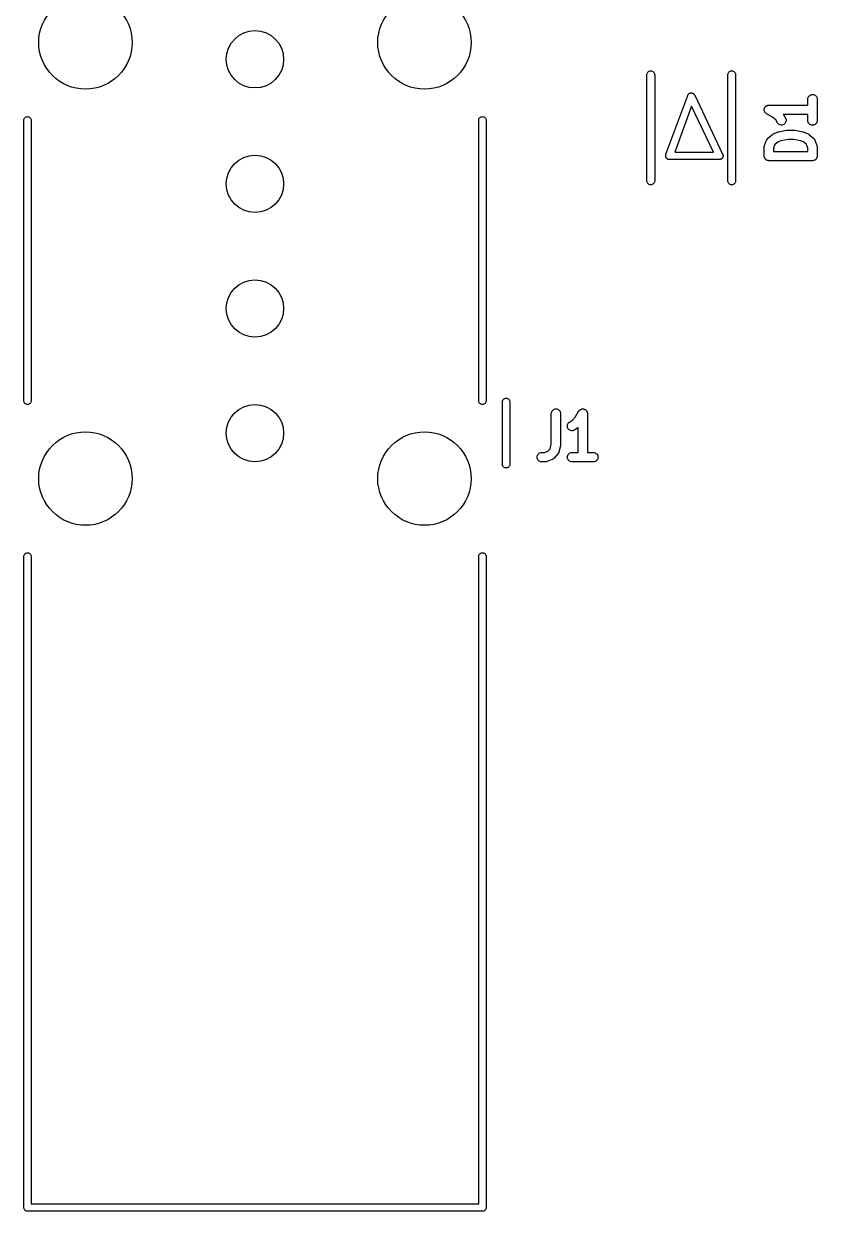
# Model space of a CAD drawing. Extents: x 137.1 to 164.6, y -146.9 to -60.6.
# Drawn here: x 138.19 to 150.92, y -146.89 to -127.83 of the extents above; entities that cross this region are included whole.
import ezdxf

# ---------------------------------------------------------------- set-up
doc = ezdxf.new("R2010")
doc.units = 0
doc.layers.add('BLACK', color=7, linetype='CONTINUOUS')

msp = doc.modelspace()

# ---------------------------------------------------------------- linework, layer by layer
at = {"layer": 'BLACK', "linetype": 'CONTINUOUS'}
for p, q in [((148.186, -128.647), (148.187, -128.638)), ((148.187, -130.353), (148.186, -128.647)), ((148.187, -128.638), (148.191, -128.626)), ((148.191, -128.626), (148.197, -128.615)), ((148.197, -128.615), (148.205, -128.605)), ((148.205, -128.605), (148.215, -128.597)), ((148.215, -128.597), (148.226, -128.591)), ((148.226, -128.591), (148.238, -128.587)), ((148.238, -128.587), (148.25, -128.586)), ((148.25, -128.586), (148.262, -128.587)), ((148.262, -128.587), (148.274, -128.591)), ((148.274, -128.591), (148.285, -128.597)), ((148.285, -128.597), (148.295, -128.605)), ((148.295, -128.605), (148.303, -128.615)), ((148.303, -128.615), (148.309, -128.626)), ((148.309, -128.626), (148.313, -128.638)), ((148.313, -128.638), (148.314, -128.647)), ((148.314, -128.647), (148.314, -130.353)), ((149.487, -128.638), (149.491, -128.626)), ((149.487, -128.647), (149.487, -128.638)), ((149.487, -130.353), (149.487, -128.647)), ((149.491, -128.626), (149.497, -128.615)), ((149.497, -128.615), (149.505, -128.605)), ((149.505, -128.605), (149.515, -128.597)), ((149.515, -128.597), (149.526, -128.591)), ((149.526, -128.591), (149.538, -128.587)), ((149.538, -128.587), (149.55, -128.586)), ((149.55, -128.586), (149.562, -128.587)), ((149.562, -128.587), (149.574, -128.591)), ((149.574, -128.591), (149.585, -128.597)), ((149.585, -128.597), (149.595, -128.605)), ((149.595, -128.605), (149.603, -128.615)), ((149.603, -128.615), (149.609, -128.626)), ((149.609, -128.626), (149.613, -128.638)), ((149.613, -128.638), (149.613, -128.647)), ((149.613, -128.647), (149.613, -130.353)), ((148.495, -129.925), (148.843, -128.982)), ((148.843, -128.98), (148.845, -128.977)), ((148.843, -128.982), (148.843, -128.98)), ((148.845, -128.976), (148.846, -128.974)), ((148.845, -128.977), (148.845, -128.976)), ((148.846, -128.974), (148.848, -128.969)), ((148.848, -128.969), (148.848, -128.969)), ((148.848, -128.969), (148.849, -128.969)), ((148.849, -128.969), (148.852, -128.964)), ((148.852, -128.964), (148.855, -128.96)), ((148.855, -128.96), (148.856, -128.959)), ((148.856, -128.959), (148.86, -128.955)), ((148.856, -128.959), (148.856, -128.959)), ((148.86, -128.955), (148.864, -128.952)), ((148.864, -128.952), (148.864, -128.951)), ((148.864, -128.951), (148.865, -128.951)), ((148.865, -128.951), (148.869, -128.948)), ((148.869, -128.948), (148.874, -128.946)), ((148.874, -128.946), (148.874, -128.945)), ((148.874, -128.945), (148.875, -128.945)), ((148.875, -128.945), (148.88, -128.943)), ((148.88, -128.943), (148.885, -128.942)), ((148.885, -128.942), (148.886, -128.941)), ((148.886, -128.941), (148.886, -128.941)), ((148.886, -128.941), (148.891, -128.941)), ((148.891, -128.941), (148.897, -128.94)), ((148.897, -128.94), (148.897, -128.94)), ((148.897, -128.94), (148.898, -128.94)), ((148.898, -128.94), (148.903, -128.94)), ((148.903, -128.94), (148.909, -128.94)), ((148.909, -128.94), (148.909, -128.94)), ((148.909, -128.94), (148.909, -128.94)), ((148.909, -128.94), (148.915, -128.942)), ((148.915, -128.942), (148.92, -128.943)), ((148.92, -128.943), (148.921, -128.943)), ((148.921, -128.943), (148.921, -128.943)), ((148.921, -128.943), (148.926, -128.946)), ((148.926, -128.946), (148.931, -128.948)), ((148.931, -128.948), (148.931, -128.948)), ((148.931, -128.948), (148.931, -128.949)), ((148.931, -128.949), (148.936, -128.952)), ((148.936, -128.952), (148.94, -128.955)), ((148.94, -128.955), (148.941, -128.956)), ((148.941, -128.956), (148.941, -128.956)), ((148.941, -128.956), (148.945, -128.96)), ((148.945, -128.96), (148.948, -128.964)), ((148.948, -128.964), (148.949, -128.964)), ((148.949, -128.964), (148.949, -128.965)), ((148.949, -128.965), (148.952, -128.969)), ((148.952, -128.969), (148.953, -128.972)), ((148.953, -128.972), (148.953, -128.972)), ((148.953, -128.972), (148.955, -128.975)), ((148.955, -128.975), (148.956, -128.977)), ((148.956, -128.977), (149.404, -129.923)), ((150.772, -129.038), (150.773, -129.023)), ((150.772, -129.039), (150.772, -129.038)), ((150.772, -129.135), (150.772, -129.039)), ((150.773, -129.023), (150.778, -129.009)), ((150.778, -129.009), (150.785, -128.996)), ((150.785, -128.996), (150.794, -128.985)), ((150.794, -128.985), (150.806, -128.976)), ((150.806, -128.976), (150.819, -128.969)), ((150.819, -128.969), (150.833, -128.965)), ((150.833, -128.965), (150.847, -128.964)), ((150.847, -128.964), (150.862, -128.965)), ((150.862, -128.965), (150.876, -128.969)), ((150.876, -128.969), (150.889, -128.976)), ((150.889, -128.976), (150.9, -128.986)), ((150.9, -128.986), (150.909, -128.997)), ((150.909, -128.997), (150.916, -129.01)), ((150.916, -129.01), (150.92, -129.024)), ((150.92, -129.024), (150.922, -129.039)), ((150.922, -129.039), (150.922, -129.381)), ((148.907, -129.155), (148.636, -129.89)), ((149.255, -129.89), (148.907, -129.155)), ((150.072, -129.2), (150.073, -129.197)), ((150.072, -129.205), (150.072, -129.2)), ((150.072, -129.209), (150.072, -129.205)), ((150.072, -129.212), (150.072, -129.209)), ((150.072, -129.215), (150.072, -129.212)), ((150.073, -129.219), (150.072, -129.215)), ((150.073, -129.195), (150.075, -129.19)), ((150.073, -129.197), (150.073, -129.195)), ((150.073, -129.224), (150.073, -129.219)), ((150.074, -129.226), (150.073, -129.224)), ((150.074, -129.229), (150.074, -129.226)), ((150.076, -129.233), (150.074, -129.229)), ((150.075, -129.19), (150.076, -129.186)), ((150.076, -129.186), (150.077, -129.183)), ((150.077, -129.183), (150.078, -129.181)), ((150.078, -129.181), (150.08, -129.177)), ((150.08, -129.177), (150.082, -129.172)), ((150.082, -129.172), (150.083, -129.17)), ((150.083, -129.17), (150.084, -129.168)), ((150.084, -129.168), (150.088, -129.164)), ((150.088, -129.164), (150.09, -129.16)), ((150.09, -129.16), (150.092, -129.159)), ((150.092, -129.159), (150.094, -129.157)), ((150.094, -129.157), (150.098, -129.154)), ((150.098, -129.154), (150.101, -129.15)), ((150.101, -129.15), (150.103, -129.149)), ((150.103, -129.149), (150.105, -129.148)), ((150.105, -129.148), (150.109, -129.145)), ((150.109, -129.145), (150.113, -129.143)), ((150.113, -129.143), (150.116, -129.142)), ((150.116, -129.142), (150.118, -129.141)), ((150.118, -129.141), (150.123, -129.139)), ((150.123, -129.139), (150.127, -129.138)), ((150.127, -129.138), (150.13, -129.137)), ((150.13, -129.137), (150.132, -129.136)), ((150.132, -129.136), (150.137, -129.136)), ((150.137, -129.136), (150.142, -129.135)), ((150.142, -129.135), (150.144, -129.135)), ((150.144, -129.135), (150.147, -129.135)), ((150.147, -129.135), (150.772, -129.135)), ((138.19, -129.377), (138.191, -129.368)), ((138.19, -133.883), (138.19, -129.377)), ((138.191, -129.368), (138.194, -129.357)), ((138.194, -129.357), (138.2, -129.347)), ((138.2, -129.347), (138.207, -129.337)), ((138.207, -129.337), (138.217, -129.33)), ((138.217, -129.33), (138.227, -129.324)), ((138.227, -129.324), (138.238, -129.321)), ((138.238, -129.321), (138.25, -129.32)), ((138.25, -129.32), (138.262, -129.321)), ((138.262, -129.321), (138.273, -129.324)), ((138.273, -129.324), (138.283, -129.33)), ((138.283, -129.33), (138.293, -129.337)), ((138.293, -129.337), (138.3, -129.347)), ((138.3, -129.347), (138.306, -129.357)), ((138.306, -129.357), (138.309, -129.368)), ((138.309, -129.368), (138.31, -129.377)), ((138.31, -129.377), (138.31, -133.883)), ((145.49, -129.377), (145.491, -129.368)), ((145.49, -133.883), (145.49, -129.377)), ((145.491, -129.368), (145.494, -129.357)), ((145.494, -129.357), (145.5, -129.347)), ((145.5, -129.347), (145.507, -129.337)), ((145.507, -129.337), (145.517, -129.33)), ((145.517, -129.33), (145.527, -129.324)), ((145.527, -129.324), (145.538, -129.321)), ((145.538, -129.321), (145.55, -129.32)), ((145.55, -129.32), (145.562, -129.321)), ((145.562, -129.321), (145.573, -129.324)), ((145.573, -129.324), (145.583, -129.33)), ((145.583, -129.33), (145.593, -129.337)), ((145.593, -129.337), (145.6, -129.347)), ((145.6, -129.347), (145.606, -129.357)), ((145.606, -129.357), (145.609, -129.368)), ((145.609, -129.368), (145.61, -129.377)), ((145.61, -129.377), (145.61, -133.883)), ((150.077, -129.238), (150.076, -129.233)), ((150.078, -129.24), (150.077, -129.238)), ((150.079, -129.243), (150.078, -129.24)), ((150.082, -129.247), (150.079, -129.243)), ((150.084, -129.251), (150.082, -129.247)), ((150.085, -129.253), (150.084, -129.251)), ((150.087, -129.255), (150.085, -129.253)), ((150.09, -129.259), (150.087, -129.255)), ((150.093, -129.262), (150.09, -129.259)), ((150.095, -129.264), (150.093, -129.262)), ((150.097, -129.266), (150.095, -129.264)), ((150.101, -129.269), (150.097, -129.266)), ((150.104, -129.272), (150.101, -129.269)), ((150.107, -129.273), (150.104, -129.272)), ((150.109, -129.275), (150.107, -129.273)), ((150.203, -129.329), (150.109, -129.275)), ((150.109, -129.275), (150.109, -129.275)), ((150.255, -129.373), (150.203, -129.329)), ((150.282, -129.419), (150.255, -129.373)), ((150.29, -129.431), (150.282, -129.419)), ((150.772, -129.285), (150.377, -129.285)), ((150.377, -129.285), (150.378, -129.286)), ((150.378, -129.286), (150.411, -129.344)), ((150.414, -129.415), (150.406, -129.427)), ((150.411, -129.344), (150.412, -129.345)), ((150.412, -129.345), (150.418, -129.358)), ((150.419, -129.401), (150.414, -129.415)), ((150.418, -129.358), (150.421, -129.372)), ((150.421, -129.387), (150.419, -129.401)), ((150.421, -129.372), (150.421, -129.387)), ((150.772, -129.381), (150.772, -129.285)), ((150.773, -129.396), (150.772, -129.381)), ((150.777, -129.41), (150.773, -129.396)), ((150.784, -129.423), (150.777, -129.41)), ((150.916, -129.411), (150.909, -129.424)), ((150.92, -129.397), (150.916, -129.411)), ((150.922, -129.382), (150.92, -129.397)), ((150.922, -129.381), (150.922, -129.382)), ((150.131, -129.667), (150.198, -129.61)), ((150.198, -129.61), (150.199, -129.61)), ((150.199, -129.61), (150.202, -129.608)), ((150.202, -129.608), (150.204, -129.605)), ((150.204, -129.605), (150.208, -129.603)), ((150.208, -129.603), (150.211, -129.601)), ((150.211, -129.601), (150.214, -129.6)), ((150.214, -129.6), (150.217, -129.598)), ((150.217, -129.598), (150.284, -129.57)), ((150.284, -129.57), (150.285, -129.569)), ((150.284, -129.57), (150.284, -129.57)), ((150.284, -129.57), (150.284, -129.57)), ((150.284, -129.57), (150.284, -129.57)), ((150.285, -129.569), (150.291, -129.567)), ((150.301, -129.441), (150.29, -129.431)), ((150.291, -129.567), (150.298, -129.565)), ((150.298, -129.565), (150.431, -129.537)), ((150.314, -129.449), (150.301, -129.441)), ((150.327, -129.454), (150.314, -129.449)), ((150.342, -129.456), (150.327, -129.454)), ((150.356, -129.456), (150.342, -129.456)), ((150.371, -129.452), (150.356, -129.456)), ((150.384, -129.446), (150.371, -129.452)), ((150.396, -129.438), (150.384, -129.446)), ((150.406, -129.427), (150.396, -129.438)), ((150.431, -129.537), (150.432, -129.536)), ((150.432, -129.536), (150.432, -129.536)), ((150.432, -129.536), (150.432, -129.536)), ((150.432, -129.536), (150.439, -129.536)), ((150.439, -129.536), (150.447, -129.535)), ((150.447, -129.535), (150.447, -129.535)), ((150.447, -129.535), (150.447, -129.535)), ((150.447, -129.535), (150.547, -129.535)), ((150.547, -129.535), (150.548, -129.535)), ((150.548, -129.535), (150.548, -129.535)), ((150.548, -129.535), (150.548, -129.535)), ((150.548, -129.535), (150.555, -129.536)), ((150.555, -129.536), (150.562, -129.537)), ((150.562, -129.537), (150.562, -129.537)), ((150.562, -129.537), (150.562, -129.537)), ((150.562, -129.537), (150.696, -129.565)), ((150.696, -129.565), (150.696, -129.565)), ((150.696, -129.565), (150.696, -129.565)), ((150.696, -129.565), (150.696, -129.565)), ((150.696, -129.565), (150.697, -129.565)), ((150.697, -129.565), (150.703, -129.568)), ((150.703, -129.568), (150.71, -129.57)), ((150.71, -129.57), (150.776, -129.598)), ((150.776, -129.598), (150.777, -129.599)), ((150.777, -129.599), (150.78, -129.6)), ((150.78, -129.6), (150.783, -129.602)), ((150.783, -129.602), (150.787, -129.604)), ((150.793, -129.434), (150.784, -129.423)), ((150.787, -129.604), (150.79, -129.606)), ((150.79, -129.606), (150.793, -129.608)), ((150.805, -129.444), (150.793, -129.434)), ((150.793, -129.608), (150.795, -129.61)), ((150.795, -129.61), (150.862, -129.667)), ((150.818, -129.451), (150.805, -129.444)), ((150.832, -129.455), (150.818, -129.451)), ((150.846, -129.456), (150.832, -129.455)), ((150.861, -129.455), (150.846, -129.456)), ((150.875, -129.451), (150.861, -129.455)), ((150.888, -129.444), (150.875, -129.451)), ((150.899, -129.435), (150.888, -129.444)), ((150.909, -129.424), (150.899, -129.435)), ((150.072, -129.803), (150.073, -129.797)), ((150.073, -129.794), (150.075, -129.789)), ((150.073, -129.796), (150.073, -129.794)), ((150.073, -129.797), (150.073, -129.796)), ((150.075, -129.789), (150.077, -129.783)), ((150.077, -129.783), (150.11, -129.697)), ((150.11, -129.696), (150.112, -129.693)), ((150.11, -129.697), (150.11, -129.696)), ((150.112, -129.693), (150.113, -129.69)), ((150.113, -129.69), (150.115, -129.687)), ((150.115, -129.687), (150.117, -129.683)), ((150.117, -129.683), (150.119, -129.681)), ((150.119, -129.681), (150.121, -129.678)), ((150.121, -129.678), (150.124, -129.675)), ((150.124, -129.675), (150.126, -129.672)), ((150.126, -129.672), (150.129, -129.67)), ((150.129, -129.67), (150.131, -129.667)), ((150.243, -129.769), (150.222, -129.824)), ((150.287, -129.732), (150.243, -129.769)), ((150.336, -129.71), (150.287, -129.732)), ((150.455, -129.685), (150.336, -129.71)), ((150.539, -129.685), (150.455, -129.685)), ((150.657, -129.71), (150.539, -129.685)), ((150.707, -129.732), (150.657, -129.71)), ((150.75, -129.769), (150.707, -129.732)), ((150.772, -129.824), (150.75, -129.769)), ((150.862, -129.667), (150.863, -129.668)), ((150.863, -129.668), (150.865, -129.67)), ((150.865, -129.67), (150.868, -129.673)), ((150.868, -129.673), (150.87, -129.676)), ((150.87, -129.676), (150.873, -129.679)), ((150.873, -129.679), (150.875, -129.681)), ((150.875, -129.681), (150.877, -129.684)), ((150.877, -129.684), (150.878, -129.688)), ((150.878, -129.688), (150.881, -129.691)), ((150.881, -129.691), (150.882, -129.694)), ((150.882, -129.694), (150.883, -129.697)), ((150.883, -129.697), (150.917, -129.783)), ((150.917, -129.783), (150.917, -129.784)), ((150.917, -129.784), (150.918, -129.79)), ((150.918, -129.79), (150.92, -129.795)), ((150.92, -129.795), (150.92, -129.797)), ((150.92, -129.797), (150.921, -129.798)), ((150.921, -129.798), (150.921, -129.804)), ((148.49, -129.941), (148.491, -129.939)), ((148.49, -129.945), (148.49, -129.941)), ((148.49, -129.95), (148.49, -129.945)), ((148.49, -129.951), (148.49, -129.95)), ((148.49, -129.952), (148.49, -129.951)), ((148.49, -129.957), (148.49, -129.952)), ((148.491, -129.962), (148.49, -129.957)), ((148.491, -129.938), (148.492, -129.934)), ((148.491, -129.939), (148.491, -129.938)), ((148.491, -129.963), (148.491, -129.962)), ((148.491, -129.964), (148.491, -129.963)), ((148.493, -129.969), (148.491, -129.964)), ((148.492, -129.934), (148.493, -129.932)), ((148.493, -129.931), (148.494, -129.927)), ((148.493, -129.932), (148.493, -129.931)), ((148.494, -129.973), (148.493, -129.969)), ((148.494, -129.927), (148.495, -129.925)), ((148.495, -129.974), (148.494, -129.973)), ((148.495, -129.975), (148.495, -129.974)), ((148.498, -129.979), (148.495, -129.975)), ((148.5, -129.983), (148.498, -129.979)), ((148.501, -129.984), (148.5, -129.983)), ((148.501, -129.985), (148.501, -129.984)), ((148.504, -129.989), (148.501, -129.985)), ((148.507, -129.993), (148.504, -129.989)), ((148.636, -129.89), (149.255, -129.89)), ((149.394, -129.991), (149.393, -129.993)), ((149.395, -129.99), (149.394, -129.991)), ((149.397, -129.987), (149.395, -129.99)), ((149.4, -129.983), (149.397, -129.987)), ((149.401, -129.982), (149.4, -129.983)), ((149.402, -129.981), (149.401, -129.982)), ((149.404, -129.977), (149.402, -129.981)), ((149.404, -129.923), (149.406, -129.927)), ((149.406, -129.973), (149.404, -129.977)), ((149.406, -129.927), (149.407, -129.931)), ((149.407, -129.97), (149.406, -129.972)), ((149.406, -129.972), (149.406, -129.973)), ((149.407, -129.931), (149.408, -129.935)), ((149.408, -129.966), (149.407, -129.97)), ((149.408, -129.935), (149.409, -129.937)), ((149.409, -129.962), (149.408, -129.966)), ((149.409, -129.937), (149.409, -129.938)), ((149.409, -129.938), (149.41, -129.943)), ((149.41, -129.959), (149.409, -129.96)), ((149.409, -129.96), (149.409, -129.962)), ((149.41, -129.943), (149.41, -129.947)), ((149.41, -129.947), (149.41, -129.949)), ((149.41, -129.949), (149.41, -129.95)), ((149.41, -129.95), (149.41, -129.954)), ((149.41, -129.954), (149.41, -129.959)), ((150.072, -129.809), (150.072, -129.803)), ((150.072, -129.81), (150.072, -129.809)), ((150.072, -129.953), (150.072, -129.81)), ((150.072, -129.96), (150.072, -129.953)), ((150.073, -129.967), (150.072, -129.96)), ((150.075, -129.974), (150.073, -129.967)), ((150.073, -129.967), (150.073, -129.967)), ((150.073, -129.967), (150.073, -129.967)), ((150.077, -129.981), (150.075, -129.974)), ((150.081, -129.988), (150.077, -129.981)), ((150.077, -129.981), (150.077, -129.981)), ((150.077, -129.981), (150.077, -129.981)), ((150.084, -129.994), (150.081, -129.988)), ((150.222, -129.824), (150.222, -129.878)), ((150.222, -129.878), (150.772, -129.878)), ((150.772, -129.878), (150.772, -129.824)), ((150.912, -129.989), (150.909, -129.995)), ((150.916, -129.982), (150.912, -129.989)), ((150.918, -129.975), (150.916, -129.982)), ((150.916, -129.982), (150.916, -129.982)), ((150.916, -129.982), (150.916, -129.982)), ((150.92, -129.968), (150.918, -129.975)), ((150.921, -129.961), (150.92, -129.968)), ((150.92, -129.968), (150.92, -129.968)), ((150.92, -129.968), (150.92, -129.968)), ((150.921, -129.804), (150.922, -129.81)), ((150.922, -129.954), (150.921, -129.961)), ((150.922, -129.81), (150.922, -129.953)), ((150.922, -129.953), (150.922, -129.953)), ((150.922, -129.953), (150.922, -129.953)), ((150.922, -129.953), (150.922, -129.953)), ((150.922, -129.953), (150.922, -129.954)), ((148.508, -129.993), (148.507, -129.993)), ((148.509, -129.994), (148.508, -129.993)), ((148.513, -129.997), (148.509, -129.994)), ((148.517, -130), (148.513, -129.997)), ((148.518, -130.001), (148.517, -130)), ((148.519, -130.001), (148.518, -130.001)), ((148.523, -130.003), (148.519, -130.001)), ((148.527, -130.006), (148.523, -130.003)), ((148.528, -130.006), (148.527, -130.006)), ((148.529, -130.007), (148.528, -130.006)), ((148.534, -130.008), (148.529, -130.007)), ((148.538, -130.009), (148.534, -130.008)), ((148.539, -130.009), (148.538, -130.009)), ((148.541, -130.01), (148.539, -130.009)), ((148.545, -130.01), (148.541, -130.01)), ((148.547, -130.01), (148.545, -130.01)), ((148.548, -130.01), (148.547, -130.01)), ((148.552, -130.01), (148.548, -130.01)), ((148.554, -130.01), (148.552, -130.01)), ((149.349, -130.01), (148.554, -130.01)), ((149.353, -130.01), (149.349, -130.01)), ((149.357, -130.01), (149.353, -130.01)), ((149.362, -130.009), (149.357, -130.01)), ((149.363, -130.009), (149.362, -130.009)), ((149.365, -130.008), (149.363, -130.009)), ((149.369, -130.007), (149.365, -130.008)), ((149.373, -130.006), (149.369, -130.007)), ((149.374, -130.005), (149.373, -130.006)), ((149.376, -130.004), (149.374, -130.005)), ((149.38, -130.002), (149.376, -130.004)), ((149.383, -130), (149.38, -130.002)), ((149.385, -129.999), (149.383, -130)), ((149.386, -129.998), (149.385, -129.999)), ((149.389, -129.995), (149.386, -129.998)), ((149.393, -129.993), (149.389, -129.995)), ((150.089, -130), (150.084, -129.994)), ((150.084, -129.994), (150.084, -129.994)), ((150.084, -129.994), (150.084, -129.994)), ((150.093, -130.005), (150.089, -130)), ((150.093, -130.006), (150.093, -130.005)), ((150.093, -130.005), (150.093, -130.005)), ((150.099, -130.01), (150.093, -130.006)), ((150.104, -130.015), (150.099, -130.01)), ((150.105, -130.015), (150.104, -130.015)), ((150.111, -130.018), (150.105, -130.015)), ((150.105, -130.015), (150.105, -130.015)), ((150.117, -130.022), (150.111, -130.018)), ((150.118, -130.022), (150.117, -130.022)), ((150.117, -130.022), (150.117, -130.022)), ((150.124, -130.024), (150.118, -130.022)), ((150.131, -130.026), (150.124, -130.024)), ((150.132, -130.026), (150.131, -130.026)), ((150.131, -130.026), (150.131, -130.026)), ((150.139, -130.027), (150.132, -130.026)), ((150.146, -130.028), (150.139, -130.027)), ((150.147, -130.028), (150.146, -130.028)), ((150.146, -130.028), (150.146, -130.028)), ((150.146, -130.028), (150.146, -130.028)), ((150.146, -130.028), (150.146, -130.028)), ((150.847, -130.028), (150.147, -130.028)), ((150.854, -130.027), (150.847, -130.028)), ((150.861, -130.027), (150.854, -130.027)), ((150.868, -130.024), (150.861, -130.026)), ((150.861, -130.026), (150.861, -130.026)), ((150.861, -130.026), (150.861, -130.027)), ((150.875, -130.022), (150.868, -130.024)), ((150.881, -130.019), (150.875, -130.022)), ((150.875, -130.022), (150.875, -130.022)), ((150.875, -130.022), (150.875, -130.022)), ((150.888, -130.016), (150.881, -130.019)), ((150.894, -130.011), (150.888, -130.015)), ((150.888, -130.015), (150.888, -130.015)), ((150.888, -130.015), (150.888, -130.016)), ((150.899, -130.006), (150.894, -130.011)), ((150.9, -130.006), (150.899, -130.006)), ((150.899, -130.006), (150.899, -130.006)), ((150.904, -130.001), (150.9, -130.006)), ((150.909, -129.995), (150.904, -130.001)), ((150.909, -129.995), (150.909, -129.995)), ((150.909, -129.995), (150.909, -129.995)), ((148.187, -130.362), (148.187, -130.353)), ((148.191, -130.374), (148.187, -130.362)), ((148.313, -130.362), (148.309, -130.374)), ((148.314, -130.353), (148.313, -130.362)), ((149.487, -130.362), (149.487, -130.353)), ((149.491, -130.374), (149.487, -130.362)), ((149.613, -130.362), (149.609, -130.374)), ((149.613, -130.353), (149.613, -130.362)), ((148.197, -130.385), (148.191, -130.374)), ((148.205, -130.395), (148.197, -130.385)), ((148.215, -130.403), (148.205, -130.395)), ((148.226, -130.409), (148.215, -130.403)), ((148.238, -130.413), (148.226, -130.409)), ((148.25, -130.414), (148.238, -130.413)), ((148.262, -130.413), (148.25, -130.414)), ((148.274, -130.409), (148.262, -130.413)), ((148.285, -130.403), (148.274, -130.409)), ((148.295, -130.395), (148.285, -130.403)), ((148.303, -130.385), (148.295, -130.395)), ((148.309, -130.374), (148.303, -130.385)), ((149.497, -130.385), (149.491, -130.374)), ((149.505, -130.395), (149.497, -130.385)), ((149.515, -130.403), (149.505, -130.395)), ((149.526, -130.409), (149.515, -130.403)), ((149.538, -130.413), (149.526, -130.409)), ((149.55, -130.414), (149.538, -130.413)), ((149.562, -130.413), (149.55, -130.414)), ((149.574, -130.409), (149.562, -130.413)), ((149.585, -130.403), (149.574, -130.409)), ((149.595, -130.395), (149.585, -130.403)), ((149.603, -130.385), (149.595, -130.395)), ((149.609, -130.374), (149.603, -130.385)), ((138.191, -133.892), (138.19, -133.883)), ((138.194, -133.903), (138.191, -133.892)), ((138.2, -133.913), (138.194, -133.903)), ((138.207, -133.923), (138.2, -133.913)), ((138.217, -133.93), (138.207, -133.923)), ((138.227, -133.936), (138.217, -133.93)), ((138.238, -133.939), (138.227, -133.936)), ((138.25, -133.94), (138.238, -133.939)), ((138.262, -133.939), (138.25, -133.94)), ((138.273, -133.936), (138.262, -133.939)), ((138.283, -133.93), (138.273, -133.936)), ((138.293, -133.923), (138.283, -133.93)), ((138.3, -133.913), (138.293, -133.923)), ((138.306, -133.903), (138.3, -133.913)), ((138.309, -133.892), (138.306, -133.903)), ((138.31, -133.883), (138.309, -133.892)), ((145.491, -133.892), (145.49, -133.883)), ((145.494, -133.903), (145.491, -133.892)), ((145.5, -133.913), (145.494, -133.903)), ((145.507, -133.923), (145.5, -133.913)), ((145.517, -133.93), (145.507, -133.923)), ((145.527, -133.936), (145.517, -133.93)), ((145.538, -133.939), (145.527, -133.936)), ((145.55, -133.94), (145.538, -133.939)), ((145.562, -133.939), (145.55, -133.94)), ((145.573, -133.936), (145.562, -133.939)), ((145.583, -133.93), (145.573, -133.936)), ((145.593, -133.923), (145.583, -133.93)), ((145.6, -133.913), (145.593, -133.923)), ((145.606, -133.903), (145.6, -133.913)), ((145.609, -133.892), (145.606, -133.903)), ((145.61, -133.883), (145.609, -133.892)), ((145.87, -133.897), (145.871, -133.888)), ((145.87, -134.903), (145.87, -133.897)), ((145.871, -133.888), (145.874, -133.877)), ((145.874, -133.877), (145.88, -133.867)), ((145.88, -133.867), (145.887, -133.857)), ((145.887, -133.857), (145.897, -133.85)), ((145.897, -133.85), (145.907, -133.844)), ((145.907, -133.844), (145.918, -133.841)), ((145.918, -133.841), (145.93, -133.84)), ((145.93, -133.84), (145.942, -133.841)), ((145.942, -133.841), (145.953, -133.844)), ((145.953, -133.844), (145.963, -133.85)), ((145.963, -133.85), (145.973, -133.857)), ((145.973, -133.857), (145.98, -133.867)), ((145.98, -133.867), (145.986, -133.877)), ((145.986, -133.877), (145.989, -133.888)), ((145.989, -133.888), (145.99, -133.897)), ((145.99, -133.897), (145.99, -134.903)), ((146.655, -134.086), (146.657, -134.071)), ((146.655, -134.087), (146.655, -134.086)), ((146.655, -134.576), (146.655, -134.087)), ((146.657, -134.071), (146.661, -134.057)), ((146.661, -134.057), (146.668, -134.044)), ((146.668, -134.044), (146.678, -134.033)), ((146.678, -134.033), (146.689, -134.024)), ((146.689, -134.024), (146.702, -134.017)), ((146.702, -134.017), (146.716, -134.013)), ((146.716, -134.013), (146.731, -134.012)), ((146.731, -134.012), (146.745, -134.013)), ((146.745, -134.013), (146.759, -134.018)), ((146.759, -134.018), (146.772, -134.024)), ((146.772, -134.024), (146.783, -134.034)), ((146.783, -134.034), (146.792, -134.045)), ((146.792, -134.045), (146.799, -134.058)), ((146.799, -134.058), (146.804, -134.072)), ((146.804, -134.072), (146.805, -134.087)), ((146.805, -134.087), (146.805, -134.587)), ((146.996, -134.195), (147.04, -134.143)), ((147.04, -134.143), (147.093, -134.049)), ((147.093, -134.049), (147.094, -134.049)), ((147.094, -134.049), (147.095, -134.047)), ((147.095, -134.047), (147.097, -134.044)), ((147.097, -134.044), (147.1, -134.041)), ((147.1, -134.041), (147.103, -134.037)), ((147.103, -134.037), (147.104, -134.035)), ((147.104, -134.035), (147.106, -134.033)), ((147.106, -134.033), (147.11, -134.03)), ((147.11, -134.03), (147.113, -134.027)), ((147.113, -134.027), (147.116, -134.025)), ((147.116, -134.025), (147.118, -134.024)), ((147.118, -134.024), (147.122, -134.022)), ((147.122, -134.022), (147.126, -134.019)), ((147.126, -134.019), (147.128, -134.018)), ((147.128, -134.018), (147.13, -134.017)), ((147.13, -134.017), (147.135, -134.016)), ((147.135, -134.016), (147.14, -134.014)), ((147.14, -134.014), (147.142, -134.014)), ((147.142, -134.014), (147.145, -134.013)), ((147.145, -134.013), (147.149, -134.013)), ((147.149, -134.013), (147.154, -134.012)), ((147.154, -134.012), (147.157, -134.012)), ((147.157, -134.012), (147.159, -134.012)), ((147.159, -134.012), (147.164, -134.012)), ((147.164, -134.012), (147.169, -134.012)), ((147.169, -134.012), (147.171, -134.013)), ((147.171, -134.013), (147.174, -134.013)), ((147.174, -134.013), (147.178, -134.015)), ((147.178, -134.015), (147.183, -134.016)), ((147.183, -134.016), (147.185, -134.017)), ((147.185, -134.017), (147.188, -134.018)), ((147.188, -134.018), (147.192, -134.02)), ((147.192, -134.02), (147.196, -134.022)), ((147.196, -134.022), (147.198, -134.023)), ((147.198, -134.023), (147.201, -134.024)), ((147.201, -134.024), (147.204, -134.028)), ((147.204, -134.028), (147.208, -134.03)), ((147.208, -134.03), (147.21, -134.032)), ((147.21, -134.032), (147.212, -134.034)), ((147.212, -134.034), (147.215, -134.038)), ((147.215, -134.038), (147.218, -134.041)), ((147.218, -134.041), (147.219, -134.043)), ((147.219, -134.043), (147.221, -134.045)), ((147.221, -134.045), (147.223, -134.049)), ((147.223, -134.049), (147.226, -134.053)), ((147.226, -134.053), (147.227, -134.056)), ((147.227, -134.056), (147.228, -134.058)), ((147.228, -134.058), (147.229, -134.063)), ((147.229, -134.063), (147.231, -134.067)), ((147.231, -134.067), (147.231, -134.07)), ((147.231, -134.07), (147.232, -134.072)), ((147.232, -134.072), (147.233, -134.077)), ((147.233, -134.077), (147.233, -134.082)), ((147.233, -134.082), (147.233, -134.084)), ((147.233, -134.084), (147.234, -134.087)), ((147.234, -134.087), (147.234, -134.712)), ((146.912, -134.282), (146.915, -134.267)), ((146.913, -134.296), (146.912, -134.282)), ((146.916, -134.311), (146.913, -134.296)), ((146.915, -134.267), (146.92, -134.254)), ((146.922, -134.324), (146.916, -134.311)), ((146.92, -134.254), (146.928, -134.241)), ((146.931, -134.336), (146.922, -134.324)), ((146.928, -134.241), (146.937, -134.23)), ((146.941, -134.346), (146.931, -134.336)), ((146.937, -134.23), (146.949, -134.222)), ((146.954, -134.354), (146.941, -134.346)), ((146.949, -134.222), (146.996, -134.195)), ((146.967, -134.359), (146.954, -134.354)), ((146.982, -134.361), (146.967, -134.359)), ((146.996, -134.361), (146.982, -134.361)), ((147.011, -134.358), (146.996, -134.361)), ((147.024, -134.352), (147.011, -134.358)), ((147.025, -134.351), (147.024, -134.352)), ((147.082, -134.318), (147.025, -134.351)), ((147.084, -134.317), (147.082, -134.318)), ((147.084, -134.712), (147.084, -134.317)), ((146.432, -134.758), (146.439, -134.745)), ((146.439, -134.745), (146.449, -134.733)), ((146.449, -134.733), (146.46, -134.724)), ((146.46, -134.724), (146.473, -134.717)), ((146.473, -134.717), (146.487, -134.713)), ((146.487, -134.713), (146.501, -134.712)), ((146.501, -134.712), (146.545, -134.712)), ((146.545, -134.712), (146.6, -134.69)), ((146.6, -134.69), (146.634, -134.65)), ((146.634, -134.65), (146.655, -134.576)), ((146.758, -134.735), (146.701, -134.802)), ((146.759, -134.735), (146.758, -134.735)), ((146.76, -134.734), (146.759, -134.735)), ((146.763, -134.729), (146.76, -134.734)), ((146.767, -134.723), (146.763, -134.729)), ((146.768, -134.722), (146.767, -134.723)), ((146.767, -134.723), (146.767, -134.723)), ((146.77, -134.716), (146.768, -134.722)), ((146.773, -134.71), (146.77, -134.716)), ((146.774, -134.707), (146.773, -134.708)), ((146.773, -134.708), (146.773, -134.709)), ((146.773, -134.709), (146.773, -134.71)), ((146.802, -134.607), (146.774, -134.707)), ((146.803, -134.605), (146.802, -134.607)), ((146.804, -134.598), (146.803, -134.602)), ((146.803, -134.602), (146.803, -134.605)), ((146.805, -134.593), (146.804, -134.598)), ((146.805, -134.587), (146.805, -134.588)), ((146.805, -134.588), (146.805, -134.59)), ((146.805, -134.59), (146.805, -134.593)), ((146.918, -134.758), (146.925, -134.745)), ((146.925, -134.745), (146.934, -134.733)), ((146.934, -134.733), (146.946, -134.724)), ((146.946, -134.724), (146.959, -134.717)), ((146.959, -134.717), (146.973, -134.713)), ((146.973, -134.713), (146.987, -134.712)), ((146.987, -134.712), (147.084, -134.712)), ((147.234, -134.712), (147.33, -134.712)), ((147.33, -134.712), (147.331, -134.712)), ((147.331, -134.712), (147.346, -134.713)), ((147.346, -134.713), (147.36, -134.718)), ((147.36, -134.718), (147.372, -134.725)), ((147.372, -134.725), (147.384, -134.734)), ((147.384, -134.734), (147.393, -134.746)), ((147.393, -134.746), (147.4, -134.759)), ((145.871, -134.912), (145.87, -134.903)), ((145.874, -134.923), (145.871, -134.912)), ((145.88, -134.933), (145.874, -134.923)), ((145.887, -134.943), (145.88, -134.933)), ((145.897, -134.95), (145.887, -134.943)), ((145.973, -134.943), (145.963, -134.95)), ((145.98, -134.933), (145.973, -134.943)), ((145.986, -134.923), (145.98, -134.933)), ((145.989, -134.912), (145.986, -134.923)), ((145.99, -134.903), (145.989, -134.912)), ((146.426, -134.786), (146.428, -134.772)), ((146.428, -134.801), (146.426, -134.786)), ((146.428, -134.772), (146.432, -134.758)), ((146.432, -134.815), (146.428, -134.801)), ((146.439, -134.828), (146.432, -134.815)), ((146.448, -134.839), (146.439, -134.828)), ((146.459, -134.849), (146.448, -134.839)), ((146.472, -134.856), (146.459, -134.849)), ((146.486, -134.86), (146.472, -134.856)), ((146.5, -134.862), (146.486, -134.86)), ((146.501, -134.862), (146.5, -134.862)), ((146.559, -134.862), (146.501, -134.862)), ((146.565, -134.861), (146.559, -134.862)), ((146.571, -134.861), (146.565, -134.861)), ((146.572, -134.86), (146.571, -134.861)), ((146.573, -134.86), (146.572, -134.86)), ((146.579, -134.858), (146.573, -134.86)), ((146.585, -134.857), (146.579, -134.858)), ((146.586, -134.857), (146.585, -134.857)), ((146.671, -134.823), (146.586, -134.857)), ((146.674, -134.822), (146.671, -134.823)), ((146.677, -134.821), (146.674, -134.822)), ((146.681, -134.818), (146.677, -134.821)), ((146.685, -134.817), (146.681, -134.818)), ((146.687, -134.815), (146.685, -134.817)), ((146.69, -134.813), (146.687, -134.815)), ((146.693, -134.81), (146.69, -134.813)), ((146.696, -134.808), (146.693, -134.81)), ((146.698, -134.805), (146.696, -134.808)), ((146.701, -134.803), (146.698, -134.805)), ((146.701, -134.802), (146.701, -134.803)), ((146.912, -134.786), (146.914, -134.772)), ((146.913, -134.801), (146.912, -134.786)), ((146.918, -134.815), (146.913, -134.801)), ((146.914, -134.772), (146.918, -134.758)), ((146.924, -134.828), (146.918, -134.815)), ((146.934, -134.839), (146.924, -134.828)), ((146.945, -134.849), (146.934, -134.839)), ((146.958, -134.856), (146.945, -134.849)), ((146.972, -134.86), (146.958, -134.856)), ((146.986, -134.862), (146.972, -134.86)), ((146.987, -134.862), (146.986, -134.862)), ((147.33, -134.862), (146.987, -134.862)), ((147.345, -134.86), (147.33, -134.862)), ((147.359, -134.856), (147.345, -134.86)), ((147.372, -134.849), (147.359, -134.856)), ((147.383, -134.84), (147.372, -134.849)), ((147.392, -134.829), (147.383, -134.84)), ((147.399, -134.816), (147.392, -134.829)), ((147.403, -134.802), (147.399, -134.816)), ((147.4, -134.759), (147.404, -134.773)), ((147.405, -134.787), (147.403, -134.802)), ((147.404, -134.773), (147.405, -134.787)), ((145.907, -134.956), (145.897, -134.95)), ((145.918, -134.959), (145.907, -134.956)), ((145.93, -134.96), (145.918, -134.959)), ((145.942, -134.959), (145.93, -134.96)), ((145.953, -134.956), (145.942, -134.959)), ((145.963, -134.95), (145.953, -134.956)), ((138.19, -136.377), (138.191, -136.368)), ((138.19, -146.827), (138.19, -136.377)), ((138.191, -136.368), (138.194, -136.357)), ((138.194, -136.357), (138.2, -136.347)), ((138.2, -136.347), (138.207, -136.337)), ((138.207, -136.337), (138.217, -136.33)), ((138.217, -136.33), (138.227, -136.324)), ((138.227, -136.324), (138.238, -136.321)), ((138.238, -136.321), (138.25, -136.32)), ((138.25, -136.32), (138.262, -136.321)), ((138.262, -136.321), (138.273, -136.324)), ((138.273, -136.324), (138.283, -136.33)), ((138.283, -136.33), (138.293, -136.337)), ((138.293, -136.337), (138.3, -136.347)), ((138.3, -136.347), (138.306, -136.357)), ((138.306, -136.357), (138.309, -136.368)), ((138.309, -136.368), (138.31, -136.377)), ((138.31, -136.377), (138.31, -146.77)), ((145.49, -136.377), (145.491, -136.368)), ((145.49, -146.77), (145.49, -136.377)), ((145.491, -136.368), (145.494, -136.357)), ((145.494, -136.357), (145.5, -136.347)), ((145.5, -136.347), (145.507, -136.337)), ((145.507, -136.337), (145.517, -136.33)), ((145.517, -136.33), (145.527, -136.324)), ((145.527, -136.324), (145.538, -136.321)), ((145.538, -136.321), (145.55, -136.32)), ((145.55, -136.32), (145.562, -136.321)), ((145.562, -136.321), (145.573, -136.324)), ((145.573, -136.324), (145.583, -136.33)), ((145.583, -136.33), (145.593, -136.337)), ((145.593, -136.337), (145.6, -136.347)), ((145.6, -136.347), (145.606, -136.357)), ((145.606, -136.357), (145.609, -136.368)), ((145.609, -136.368), (145.61, -136.377)), ((145.61, -136.377), (145.61, -146.827)), ((138.19, -146.83), (138.19, -146.827)), ((138.191, -146.842), (138.19, -146.83)), ((138.194, -146.853), (138.191, -146.842)), ((138.2, -146.863), (138.194, -146.853)), ((138.207, -146.873), (138.2, -146.863)), ((138.217, -146.88), (138.207, -146.873)), ((138.227, -146.886), (138.217, -146.88)), ((138.238, -146.889), (138.227, -146.886)), ((138.25, -146.89), (138.238, -146.889)), ((138.253, -146.89), (138.25, -146.89)), ((145.547, -146.89), (138.253, -146.89)), ((138.31, -146.77), (145.49, -146.77)), ((145.55, -146.89), (145.547, -146.89)), ((145.553, -146.89), (145.55, -146.89)), ((145.562, -146.889), (145.553, -146.89)), ((145.553, -146.89), (145.553, -146.89)), ((145.573, -146.886), (145.562, -146.889)), ((145.583, -146.88), (145.573, -146.886)), ((145.593, -146.873), (145.583, -146.88)), ((145.6, -146.863), (145.593, -146.873)), ((145.606, -146.853), (145.6, -146.863)), ((145.609, -146.842), (145.606, -146.853)), ((145.61, -146.83), (145.609, -146.842)), ((145.61, -146.827), (145.61, -146.83))]:
    msp.add_line(p, q, dxfattribs=at)
at = {"layer": 'BLACK'}
for centre, radius in [((139.18, -128.13), 0.75), ((144.62, -128.13), 0.75), ((141.9, -128.4), 0.46), ((141.9, -130.4), 0.46), ((141.9, -132.4), 0.46), ((141.9, -134.4), 0.46), ((139.18, -135.13), 0.75), ((144.62, -135.13), 0.75)]:
    msp.add_circle(centre, radius, dxfattribs=at)

doc.saveas('drawing.dxf')
